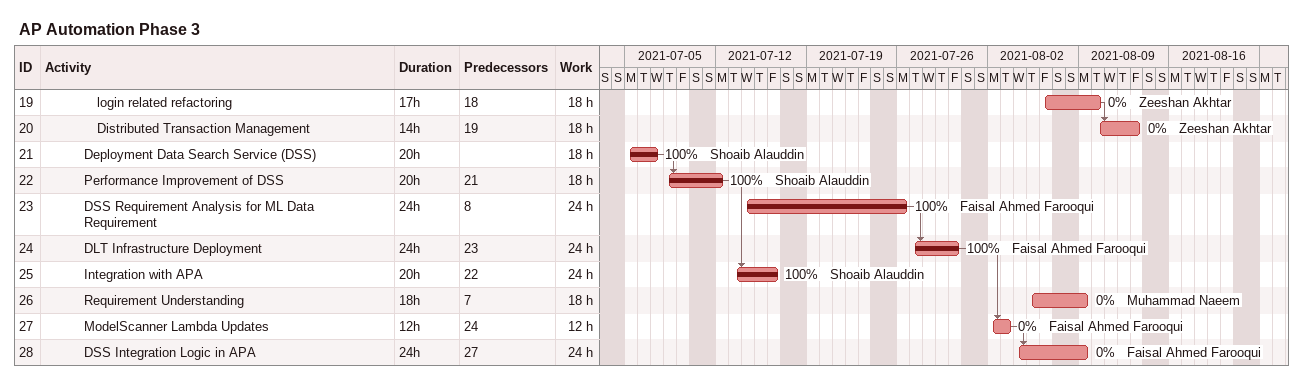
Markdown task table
AP Automation Phase 3

| ID | Level | Task | Duration | Start | Finish | Predecessors | Resources | % complete | Work (h) |
|---|---|---|---|---|---|---|---|---|---|
| 19 | 5 | login related refactoring | 17h | 2021-08-06 | 2021-08-10 | 18 | Zeeshan Akhtar | 0 | 18 |
| 20 | 5 | Distributed Transaction Management | 14h | 2021-08-10 | 2021-08-13 | 19 | Zeeshan Akhtar | 0 | 18 |
| 21 | 4 | Deployment Data Search Service (DSS) | 20h | 2021-07-05 | 2021-07-07 |  | Shoaib Alauddin | 100 | 18 |
| 22 | 4 | Performance Improvement of DSS | 20h | 2021-07-08 | 2021-07-12 | 21 | Shoaib Alauddin | 100 | 18 |
| 23 | 4 | DSS Requirement Analysis for ML Data Requirement | 24h | 2021-07-14 | 2021-07-26 | 8 | Faisal Ahmed Farooqui | 100 | 24 |
| 24 | 4 | DLT Infrastructure Deployment | 24h | 2021-07-27 | 2021-07-30 | 23 | Faisal Ahmed Farooqui | 100 | 24 |
| 25 | 4 | Integration with APA | 20h | 2021-07-13 | 2021-07-16 | 22 | Shoaib Alauddin | 100 | 24 |
| 26 | 4 | Requirement Understanding | 18h | 2021-08-05 | 2021-08-09 | 7 | Muhammad Naeem | 0 | 18 |
| 27 | 4 | ModelScanner Lambda Updates | 12h | 2021-08-02 | 2021-08-03 | 24 | Faisal Ahmed Farooqui | 0 | 12 |
| 28 | 4 | DSS Integration Logic in APA | 24h | 2021-08-04 | 2021-08-09 | 27 | Faisal Ahmed Farooqui | 0 | 24 |
